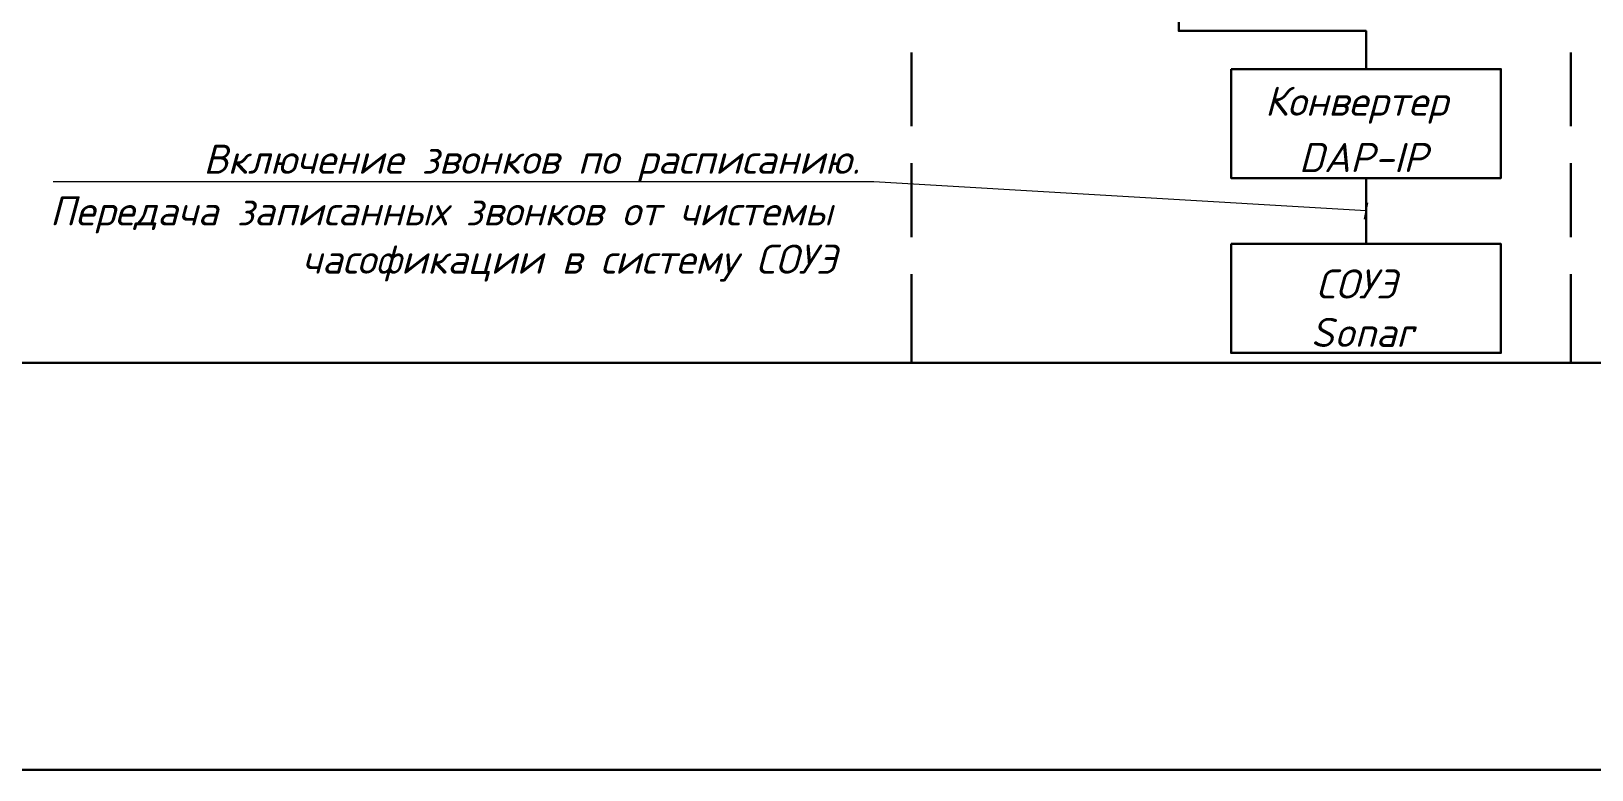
# Model space of a CAD drawing. Extents: x 69291107 to 70108111, y -33487476 to -33099794.
# Drawn here: x 69308785 to 69322173, y -33473370 to -33467036 of the extents above; entities that cross this region are included whole.
import ezdxf

# ---------------------------------------------------------------- set-up
doc = ezdxf.new("R2010")
doc.units = 0
doc.header["$LTSCALE"] = 100
for name, color, linetype in [('PDF _ODG - Текст', 7, 'Continuous'), ('PDF _СС_ЗВ_Кабель', 1, 'Continuous'), ('PDF _СС_Схема', 7, 'Continuous'), ('PDF _Текст', 7, 'Continuous')]:
    doc.layers.add(name, color=color, linetype=linetype)
doc.styles.add('PDF ISOCPEUR Italic', font='isocpeui.ttf')

msp = doc.modelspace()

# ---------------------------------------------------------------- linework, layer by layer
at = {"layer": 'PDF _ODG - Текст', "lineweight": 0}
for points in [[(69320236, -33468578), (69316015, -33468327), (69308975, -33468327)], [(69320222, -33468647), (69320251, -33468509)]]:
    msp.add_lwpolyline(points, dxfattribs=at)
at = {"layer": 'PDF _СС_ЗВ_Кабель', "lineweight": 30}
msp.add_lwpolyline([(69319852, -33463988), (69318629, -33463988), (69318629, -33467034), (69320236, -33467034), (69320236, -33467361)], dxfattribs=at)
at = {"layer": 'PDF _СС_Схема', "lineweight": 30}
for points in [[(69291107, -33454516), (69371400, -33454516), (69371400, -33469880), (69291107, -33469880)], [(69319078, -33467361), (69321393, -33467361), (69321393, -33468296), (69319078, -33468296)], [(69319078, -33468860), (69321393, -33468860), (69321393, -33469795), (69319078, -33469795)], [(69291107, -33469880), (69371400, -33469880), (69371400, -33473370), (69291107, -33473370)]]:
    msp.add_lwpolyline(points, close=True, dxfattribs=at)
for points in [[(69316336, -33467852), (69316336, -33467219)], [(69321992, -33467219), (69321992, -33467852)], [(69316336, -33468804), (69316336, -33468169)], [(69321992, -33468169), (69321992, -33468804)], [(69317103, -33469880), (69316336, -33469880), (69316336, -33469121)], [(69321992, -33469121), (69321992, -33469880), (69321225, -33469880)], [(69318056, -33469880), (69317420, -33469880)], [(69319006, -33469880), (69318372, -33469880)], [(69319956, -33469880), (69319322, -33469880)], [(69320908, -33469880), (69320273, -33469880)]]:
    msp.add_lwpolyline(points, dxfattribs=at)
at = {"layer": 'PDF _СС_Схема', "color": 6, "lineweight": 30}
msp.add_lwpolyline([(69320236, -33468296), (69320236, -33468860)], dxfattribs=at)

# ---------------------------------------------------------------- texts
at = {"layer": 'PDF _Текст', "attachment_point": 7, "style": 'PDF ISOCPEUR Italic'}
for s, insert, char_height in [('Конвертер', (69319369, -33467829), 249.6), ('Включение звонков по расписанию.', (69310263, -33468327), 249.57), ('DAP-IP', (69319660, -33468245), 249.6), ('Передача записанных звонков от чистемы', (69308945, -33468770), 249.57), ('часофикации в систему СОУЭ', (69311107, -33469184), 249.57), ('СОУЭ', (69319807, -33469329), 249.6), ('Sonar', (69319762, -33469744), 249.6)]:
    msp.add_mtext(s, dxfattribs=dict(at, insert=insert, char_height=char_height))

doc.saveas('drawing.dxf')
